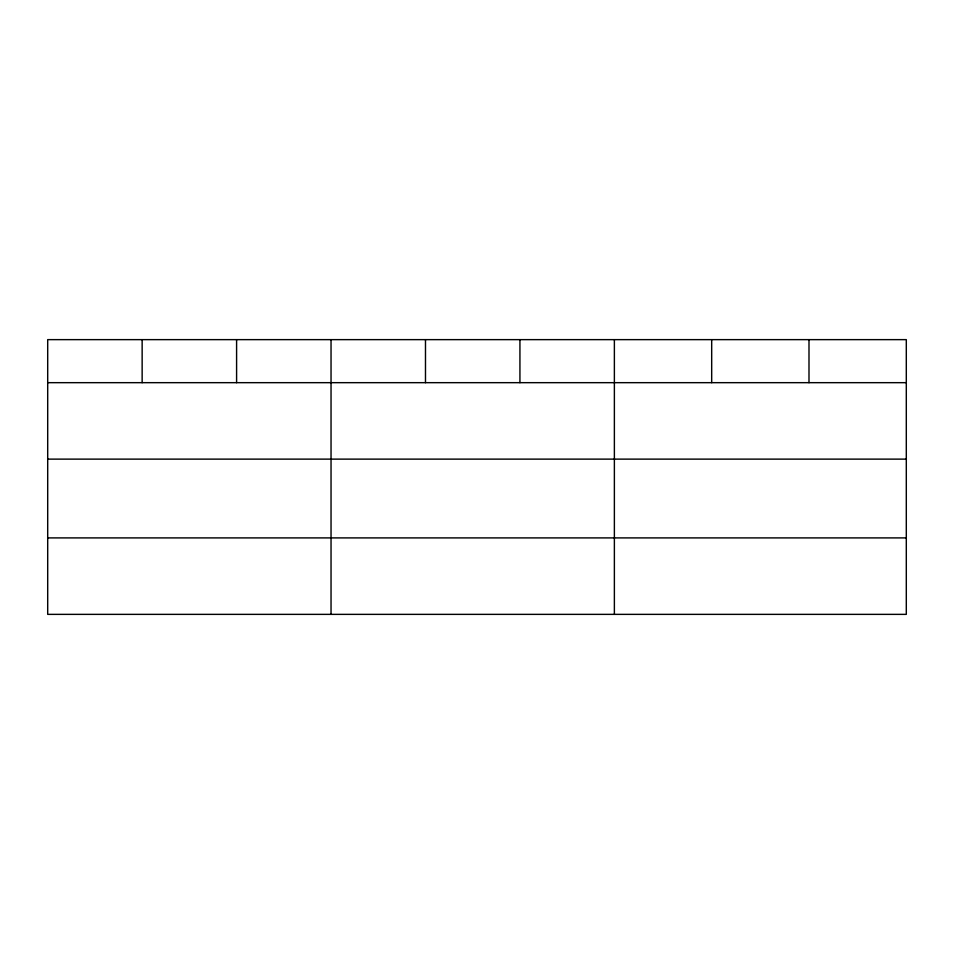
<?xml version="1.0" encoding="UTF-8"?>
<svg xmlns="http://www.w3.org/2000/svg" width="954" height="954" viewBox="0 0 954 954"><rect width="100%" height="100%" fill="white"/><g stroke="black" fill="none" stroke-linecap="round" stroke-linejoin="round"><path stroke-width="1.43" d="M906.3 459.124L906.3 339.636L47.7 339.636L47.7 614.364L906.3 614.364L906.3 459.124L47.7 459.124M47.7 382.673L906.3 382.673M47.7 537.901L906.3 537.901M808.992 339.636L808.992 382.673M711.684 339.636L711.684 382.673M614.376 339.636L614.376 614.364M519.93 339.636L519.93 382.673M425.484 339.636L425.484 382.673M331.038 339.636L331.038 614.364M236.592 339.636L236.592 382.673M142.146 339.636L142.146 382.673"/></g></svg>
